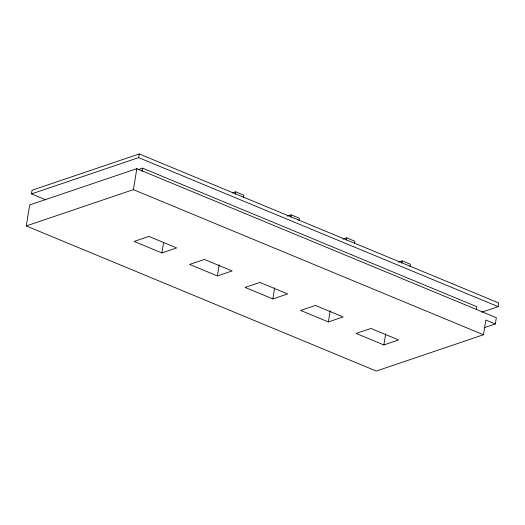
<?xml version="1.0" encoding="UTF-8"?>
<svg xmlns="http://www.w3.org/2000/svg" width="525" height="525" viewBox="0 0 525 525"><rect width="100%" height="100%" fill="white"/><g stroke="black" fill="none" stroke-linecap="round" stroke-linejoin="round"><path stroke-width="0.79" d="M495.311 323.964L485.868 320.053L483.459 334.76L376.313 371.057L26.25 225.94L29.689 204.947L136.828 168.656L496.342 317.691L495.311 323.964L484.444 327.646M45.872 199.874L31.493 193.915L32.097 190.24L139.237 153.943L498.75 302.978L498.146 306.652L481.845 312.178M26.25 225.94L133.396 189.643L136.828 168.656M31.493 193.915L138.639 157.618L139.237 153.943M142.039 171.308L142.557 168.151L476.877 306.744L476.49 309.107M161.877 252.925L176.63 247.925L148.883 236.421L134.124 241.421L161.877 252.925L163.564 242.609M217.37 275.927L232.129 270.933L204.382 259.429L189.623 264.423L217.37 275.927L219.194 264.823M235.312 194.217L235.705 191.842L243.863 195.228L243.475 197.603M272.869 298.935L287.628 293.934L259.875 282.43L245.123 287.431L272.869 298.935L274.687 287.831M290.811 217.225L291.198 214.85L299.362 218.236L298.974 220.612M328.368 321.943L343.127 316.942L315.374 305.438L300.622 310.439L328.368 321.943L330.186 310.833M346.31 240.233L346.697 237.858L354.861 241.238L354.473 243.613M383.867 344.945L398.619 339.951L370.873 328.447L356.114 333.447L383.867 344.945L385.685 333.841M401.809 263.209L402.196 260.859L410.36 264.246L409.973 266.588M138.692 169.463L142.557 168.151M232.667 192.872L235.705 191.842M287.405 216.136L291.198 214.85M342.904 239.144L346.697 237.858M398.403 262.146L402.196 260.859M138.639 157.618L498.146 306.652M133.396 189.643L483.459 334.76"/></g></svg>
